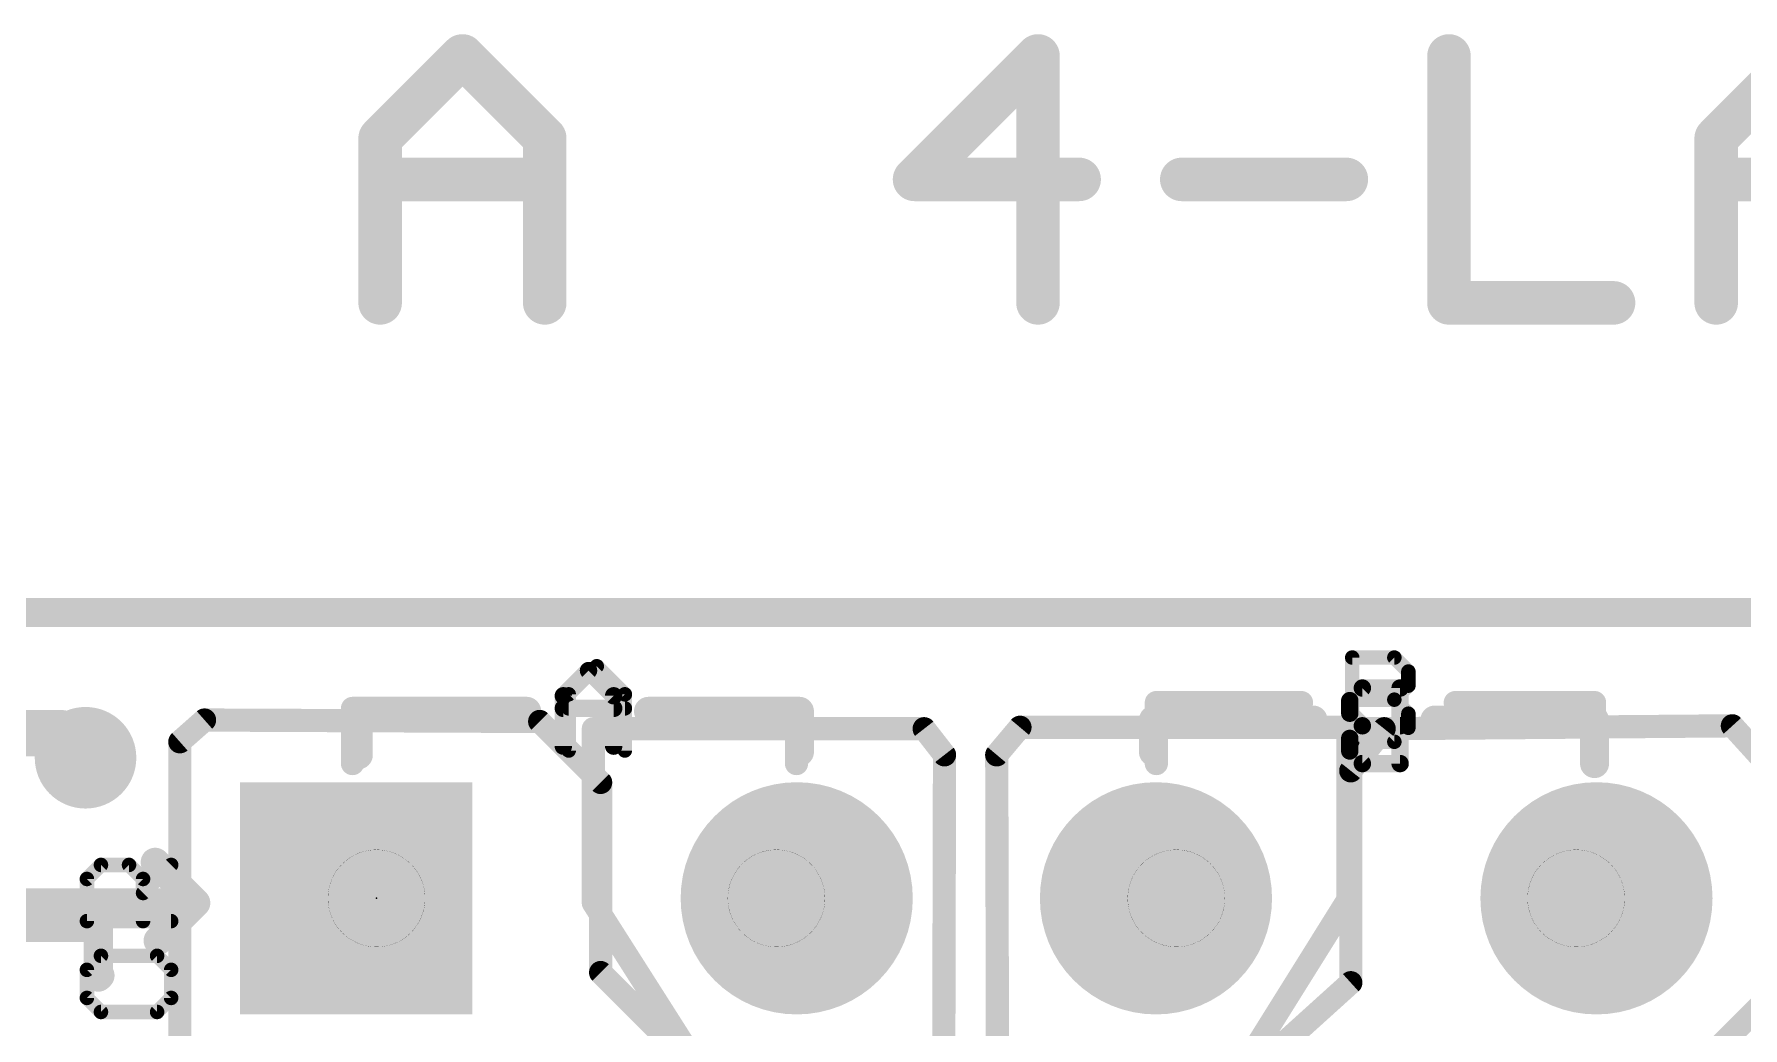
# Model space of a CAD drawing. Extents: x -11.8 to 66.2, y -19.6 to 35.5.
# Drawn here: x 8.31 to 23.27, y 26.85 to 35.54 of the extents above; entities that cross this region are included whole.
import ezdxf

# ---------------------------------------------------------------- set-up
doc = ezdxf.new("R2010")
doc.units = 0
for name, color, linetype in [('1', 12, 'CONTINUOUS'), ('16', 132, 'CONTINUOUS'), ('17', 110, 'CONTINUOUS'), ('18', 110, 'CONTINUOUS'), ('20', 53, 'CONTINUOUS'), ('21', 41, 'CONTINUOUS'), ('22', 40, 'CONTINUOUS'), ('23', 53, 'CONTINUOUS'), ('51', 53, 'CONTINUOUS')]:
    doc.layers.add(name, color=color, linetype=linetype)

# ---------------------------------------------------------------- blocks, each defined once
blk = doc.blocks.new('SQUAREP')
blk.add_solid([(-0.5, -0.5), (0.5, -0.5), (-0.5, 0.5), (0.5, 0.5)])
blk = doc.blocks.new('ROUNDP')
at = {"const_width": 0.5}
blk.add_lwpolyline([(0, -0.25, 1), (0, 0.25, 1), (0, -0.25)], format="xyb", dxfattribs=at)
blk = doc.blocks.new('ROUNDV')
at = {"const_width": 0.5}
blk.add_lwpolyline([(0, -0.25, 1), (0, 0.25, 1), (0, -0.25)], format="xyb", dxfattribs=at)

msp = doc.modelspace()

# ---------------------------------------------------------------- linework, layer by layer
at = {"layer": '1'}
for points, const_width in [([(0, 30.48), (36.83, 30.48)], 0.254), ([(7.493, 29.425), (8.548, 29.425)], 0.4064), ([(8.548, 29.425), (8.763, 29.21)], 0.4064), ([(16.1036, 29.464), (13.208, 29.464)], 0.2032), ([(13.208, 29.464), (13.208, 27.94)], 0.2032), ([(16.2814, 29.2354), (16.1036, 29.464)], 0.2032), ([(16.7386, 29.2354), (16.9418, 29.4767)], 0.2032), ([(16.9418, 29.4767), (19.812, 29.4767)], 0.2032), ([(19.812, 29.4767), (19.812, 27.9654)], 0.2032), ([(8.763, 29.21), (8.763, 29.083)], 0.4064), ([(16.256, 18.5928), (16.2814, 29.2354)], 0.2032), ([(16.764, 18.5928), (16.7386, 29.2354)], 0.2032), ([(13.208, 27.94), (14.097, 26.543)], 0.2032), ([(19.812, 27.9654), (18.923, 26.543)], 0.2032), ([(7.493, 27.725), (8.875, 27.725)], 0.254), ([(8.875, 27.725), (8.875, 27.29)], 0.254), ([(8.875, 27.29), (8.89, 27.305)], 0.254)]:
    msp.add_lwpolyline(points, dxfattribs=dict(at, const_width=const_width))
for points, const_width in [([(8.6198, 29.4968, 1), (8.4762, 29.3532)], 0.2032), ([(8.548, 29.3234, 1), (8.548, 29.5266)], 0.2032), ([(13.208, 29.5148, 1), (13.208, 29.4132)], 0.1016), ([(13.2588, 29.464, 1), (13.1572, 29.464)], 0.1016), ([(16.1437, 29.4952, 1), (16.0635, 29.4328)], 0.1016), ([(16.1036, 29.4132, 1), (16.1036, 29.5148)], 0.1016), ([(16.9418, 29.5275, 1), (16.9418, 29.4259)], 0.1016), ([(16.9807, 29.444, 1), (16.9029, 29.5094)], 0.1016), ([(19.8628, 29.4767, 1), (19.7612, 29.4767)], 0.1016), ([(19.812, 29.4259, 1), (19.812, 29.5275)], 0.1016), ([(8.8646, 29.21, 1), (8.6614, 29.21)], 0.2032), ([(8.6912, 29.1382, 1), (8.8348, 29.2818)], 0.2032), ([(16.3322, 29.2353, 1), (16.2306, 29.2355)], 0.1016), ([(16.2413, 29.2042, 1), (16.3215, 29.2666)], 0.1016), ([(16.7894, 29.2355, 1), (16.6878, 29.2353)], 0.1016), ([(16.6997, 29.2681, 1), (16.7775, 29.2027)], 0.1016), ([(8.6614, 29.083, 1), (8.8646, 29.083)], 0.2032), ([(13.2509, 27.9673, 1), (13.1651, 27.9127)], 0.1016), ([(13.1572, 27.94, 1), (13.2588, 27.94)], 0.1016), ([(19.7612, 27.9654, 1), (19.8628, 27.9654)], 0.1016), ([(19.8551, 27.9385, 1), (19.7689, 27.9923)], 0.1016), ([(8.9385, 27.725, 1), (8.8115, 27.725)], 0.127), ([(8.875, 27.6615, 1), (8.875, 27.7885)], 0.127), ([(8.8301, 27.3349, 1), (8.9199, 27.2451)], 0.127), ([(8.9349, 27.2601, 1), (8.8451, 27.3499)], 0.127), ([(8.8115, 27.29, 1), (8.9385, 27.29)], 0.127)]:
    msp.add_lwpolyline(points, format="xyb", dxfattribs=dict(at, const_width=const_width))
at = {"layer": '16'}
for points, const_width in [([(0, 30.48), (36.83, 30.48)], 0.254), ([(9.8044, 29.5402), (9.5885, 29.3497)], 0.2032), ([(12.7381, 29.5275), (9.8044, 29.5402)], 0.2032), ([(13.2715, 28.9941), (12.7381, 29.5275)], 0.2032), ([(20.1295, 29.464), (19.8374, 29.0957)], 0.2032), ([(23.1775, 29.4894), (20.1295, 29.464)], 0.2032), ([(23.4315, 29.21), (23.1775, 29.4894)], 0.2032), ([(9.5885, 29.3497), (9.5885, 23.1775)], 0.2032), ([(19.8374, 29.0957), (19.8374, 27.2415)], 0.2032), ([(13.2715, 27.3304), (13.2715, 28.9941)], 0.2032), ([(13.97, 26.6319), (13.2715, 27.3304)], 0.2032), ([(19.8374, 27.2415), (19.05, 26.5303)], 0.2032), ([(22.7965, 26.416), (23.4315, 27.051)], 0.2032)]:
    msp.add_lwpolyline(points, dxfattribs=dict(at, const_width=const_width))
at = {"layer": '16', "const_width": 0.1016}
for points in [[(9.8046, 29.591, 1), (9.8042, 29.4894)], [(9.838, 29.5021, 1), (9.7708, 29.5783)], [(12.774, 29.5634, 1), (12.7022, 29.4916)], [(12.7379, 29.4767, 1), (12.7383, 29.5783)], [(20.1291, 29.5148, 1), (20.1299, 29.4132)], [(20.1693, 29.4324, 1), (20.0897, 29.4956)], [(23.2151, 29.5236, 1), (23.1399, 29.4552)], [(23.1779, 29.4386, 1), (23.1771, 29.5402)], [(9.6393, 29.3497, 1), (9.5377, 29.3497)], [(9.5549, 29.3878, 1), (9.6221, 29.3116)], [(19.8882, 29.0957, 1), (19.7866, 29.0957)], [(19.7976, 29.1273, 1), (19.8772, 29.0641)], [(13.3223, 28.9941, 1), (13.2207, 28.9941)], [(13.2356, 28.9582, 1), (13.3074, 29.03)], [(13.3074, 27.3663, 1), (13.2356, 27.2945)], [(13.2207, 27.3304, 1), (13.3223, 27.3304)], [(19.7866, 27.2415, 1), (19.8882, 27.2415)], [(19.8715, 27.2038, 1), (19.8033, 27.2792)]]:
    msp.add_lwpolyline(points, format="xyb", dxfattribs=at)
at = {"layer": '20', "const_width": 0.254}
msp.add_lwpolyline([(0, 30.48), (36.83, 30.48)], dxfattribs=at)
at = {"layer": '21'}
for points, const_width in [([(36.83, 30.48), (0, 30.48)], 0.254), ([(12.9921, 29.765), (13.2378, 30.0107)], 0.127), ([(13.2378, 30.0107), (13.4836, 29.765)], 0.127), ([(19.8501, 29.3497), (19.8501, 30.0869)], 0.127), ([(19.8501, 30.0869), (20.2187, 30.0869)], 0.127), ([(20.2187, 30.0869), (20.3416, 29.9641)], 0.127), ([(20.3416, 29.9641), (20.3416, 29.8412)], 0.127), ([(12.9921, 29.2735), (12.9921, 29.765)], 0.127), ([(13.4836, 29.765), (13.4836, 29.2735)], 0.127), ([(19.4056, 29.6926), (18.1356, 29.6926)], 0.2032), ([(18.1356, 29.6926), (18.1356, 29.1592)], 0.2032), ([(19.8501, 29.7183), (20.2187, 29.7183)], 0.127), ([(20.3416, 29.8412), (20.2187, 29.7183)], 0.127), ([(20.2187, 29.7183), (20.3416, 29.5954)], 0.127), ([(21.971, 29.6926), (20.7518, 29.6926)], 0.2032), ([(21.971, 29.6926), (21.971, 29.1338)], 0.2032), ([(11.0998, 29.6418), (12.573, 29.6418)], 0.2032), ([(11.0998, 29.6418), (11.0998, 29.1592)], 0.2032), ([(12.9921, 29.6421), (13.4836, 29.6421)], 0.127), ([(14.986, 29.6418), (13.8684, 29.6418)], 0.2032), ([(14.986, 29.6418), (14.986, 29.1592)], 0.2032), ([(20.3416, 29.5954), (20.3416, 29.4726)], 0.127), ([(20.3416, 29.4726), (20.2187, 29.3497)], 0.127), ([(20.2187, 29.3497), (19.8501, 29.3497)], 0.127), ([(8.7751, 28.1493), (8.8979, 28.2721)], 0.127), ([(8.8979, 28.2721), (9.1437, 28.2721)], 0.127), ([(9.1437, 28.2721), (9.2666, 28.1493)], 0.127), ([(9.2666, 28.0264), (9.5123, 28.2721)], 0.127), ([(8.7751, 27.7807), (8.7751, 28.1493)], 0.127), ([(9.2666, 28.1493), (9.2666, 27.7807)], 0.127), ([(9.5123, 27.7807), (8.7751, 27.7807)], 0.127), ([(8.8979, 27.477), (8.7751, 27.3541)], 0.127), ([(9.3894, 27.477), (8.8979, 27.477)], 0.127), ([(9.5123, 27.3541), (9.3894, 27.477)], 0.127), ([(8.7751, 27.3541), (8.7751, 27.1083)], 0.127), ([(9.5123, 27.1083), (9.5123, 27.3541)], 0.127), ([(8.7751, 27.1083), (8.8979, 26.9855)], 0.127), ([(9.3894, 26.9855), (9.5123, 27.1083)], 0.127), ([(8.8979, 26.9855), (9.3894, 26.9855)], 0.127)]:
    msp.add_lwpolyline(points, dxfattribs=dict(at, const_width=const_width))
for points, const_width in [([(13.2603, 30.0332, 1), (13.2154, 29.9883)], 0.0635), ([(13.2603, 29.9883, 1), (13.2154, 30.0332)], 0.0635), ([(19.8501, 30.1187, 1), (19.8501, 30.0552)], 0.0635), ([(19.8819, 30.0869, 1), (19.8184, 30.0869)], 0.0635), ([(20.2412, 30.1094, 1), (20.1963, 30.0645)], 0.0635), ([(20.2187, 30.0552, 1), (20.2187, 30.1187)], 0.0635), ([(20.3733, 29.9641, 1), (20.3098, 29.9641)], 0.0635), ([(20.3191, 29.9416, 1), (20.364, 29.9865)], 0.0635), ([(13.0239, 29.765, 1), (12.9604, 29.765)], 0.0635), ([(12.9696, 29.7874, 1), (13.0146, 29.7425)], 0.0635), ([(13.5153, 29.765, 1), (13.4518, 29.765)], 0.0635), ([(13.4611, 29.7425, 1), (13.506, 29.7874)], 0.0635), ([(18.1356, 29.7434, 1), (18.1356, 29.6418)], 0.1016), ([(18.1864, 29.6926, 1), (18.0848, 29.6926)], 0.1016), ([(19.4056, 29.6418, 1), (19.4056, 29.7434)], 0.1016), ([(19.8501, 29.7501, 1), (19.8501, 29.6866)], 0.0635), ([(20.2412, 29.7408, 1), (20.1963, 29.6959)], 0.0635), ([(20.1963, 29.7408, 1), (20.2412, 29.6959)], 0.0635), ([(20.2187, 29.6866, 1), (20.2187, 29.7501)], 0.0635), ([(20.3098, 29.8412, 1), (20.3733, 29.8412)], 0.0635), ([(20.364, 29.8187, 1), (20.3191, 29.8636)], 0.0635), ([(20.7518, 29.7434, 1), (20.7518, 29.6418)], 0.1016), ([(22.0218, 29.6926, 1), (21.9202, 29.6926)], 0.1016), ([(21.971, 29.6418, 1), (21.971, 29.7434)], 0.1016), ([(11.0998, 29.6926, 1), (11.0998, 29.591)], 0.1016), ([(11.1506, 29.6418, 1), (11.049, 29.6418)], 0.1016), ([(12.573, 29.591, 1), (12.573, 29.6926)], 0.1016), ([(12.9921, 29.6739, 1), (12.9921, 29.6104)], 0.0635), ([(13.4836, 29.6104, 1), (13.4836, 29.6739)], 0.0635), ([(13.8684, 29.6926, 1), (13.8684, 29.591)], 0.1016), ([(15.0368, 29.6418, 1), (14.9352, 29.6418)], 0.1016), ([(14.986, 29.591, 1), (14.986, 29.6926)], 0.1016), ([(20.3733, 29.5954, 1), (20.3098, 29.5954)], 0.0635), ([(20.3191, 29.573, 1), (20.364, 29.6179)], 0.0635), ([(20.3098, 29.4726, 1), (20.3733, 29.4726)], 0.0635), ([(20.364, 29.4501, 1), (20.3191, 29.495)], 0.0635), ([(19.8501, 29.3815, 1), (19.8501, 29.318)], 0.0635), ([(19.8184, 29.3497, 1), (19.8819, 29.3497)], 0.0635), ([(20.1963, 29.3722, 1), (20.2412, 29.3272)], 0.0635), ([(20.2187, 29.318, 1), (20.2187, 29.3815)], 0.0635), ([(11.049, 29.1592, 1), (11.1506, 29.1592)], 0.1016), ([(12.9604, 29.2735, 1), (13.0239, 29.2735)], 0.0635), ([(13.4518, 29.2735, 1), (13.5153, 29.2735)], 0.0635), ([(14.9352, 29.1592, 1), (15.0368, 29.1592)], 0.1016), ([(18.0848, 29.1592, 1), (18.1864, 29.1592)], 0.1016), ([(21.9202, 29.1338, 1), (22.0218, 29.1338)], 0.1016), ([(8.8979, 28.3039, 1), (8.8979, 28.2404)], 0.0635), ([(8.9204, 28.2497, 1), (8.8755, 28.2946)], 0.0635), ([(9.1661, 28.2946, 1), (9.1212, 28.2497)], 0.0635), ([(9.1437, 28.2404, 1), (9.1437, 28.3039)], 0.0635), ([(9.5348, 28.2497, 1), (9.4898, 28.2946)], 0.0635), ([(8.8068, 28.1493, 1), (8.7433, 28.1493)], 0.0635), ([(8.7526, 28.1717, 1), (8.7975, 28.1268)], 0.0635), ([(9.2983, 28.1493, 1), (9.2348, 28.1493)], 0.0635), ([(9.2441, 28.1268, 1), (9.289, 28.1717)], 0.0635), ([(9.2441, 28.0489, 1), (9.289, 28.004)], 0.0635), ([(8.7751, 27.8124, 1), (8.7751, 27.7489)], 0.0635), ([(9.5123, 27.7489, 1), (9.5123, 27.8124)], 0.0635), ([(8.7433, 27.7807, 1), (8.8068, 27.7807)], 0.0635), ([(9.2348, 27.7807, 1), (9.2983, 27.7807)], 0.0635), ([(8.8979, 27.5087, 1), (8.8979, 27.4452)], 0.0635), ([(8.9204, 27.4545, 1), (8.8755, 27.4994)], 0.0635), ([(9.4119, 27.4994, 1), (9.367, 27.4545)], 0.0635), ([(9.3894, 27.4452, 1), (9.3894, 27.5087)], 0.0635), ([(8.8068, 27.3541, 1), (8.7433, 27.3541)], 0.0635), ([(8.7526, 27.3765, 1), (8.7975, 27.3316)], 0.0635), ([(9.5441, 27.3541, 1), (9.4805, 27.3541)], 0.0635), ([(9.4898, 27.3316, 1), (9.5348, 27.3765)], 0.0635), ([(8.7433, 27.1083, 1), (8.8068, 27.1083)], 0.0635), ([(8.7975, 27.1308, 1), (8.7526, 27.0859)], 0.0635), ([(9.4805, 27.1083, 1), (9.5441, 27.1083)], 0.0635), ([(9.5348, 27.0859, 1), (9.4898, 27.1308)], 0.0635), ([(8.8979, 27.0172, 1), (8.8979, 26.9537)], 0.0635), ([(8.8755, 26.963, 1), (8.9204, 27.0079)], 0.0635), ([(9.367, 27.0079, 1), (9.4119, 26.963)], 0.0635), ([(9.3894, 26.9537, 1), (9.3894, 27.0172)], 0.0635)]:
    msp.add_lwpolyline(points, format="xyb", dxfattribs=dict(at, const_width=const_width))
at = {"layer": '22'}
for points, const_width in [([(36.83, 30.48), (0, 30.48)], 0.254), ([(13.1655, 29.9726), (12.9452, 29.7522)], 0.1524), ([(13.3858, 29.7522), (13.1655, 29.9726)], 0.1524), ([(12.9452, 29.7522), (12.9452, 29.3116)], 0.1524), ([(13.3858, 29.3116), (13.3858, 29.7522)], 0.1524), ([(19.9387, 29.8202), (19.8286, 29.71)], 0.1524), ([(19.8286, 29.71), (19.8286, 29.5998)], 0.1524), ([(20.2692, 29.8202), (19.9387, 29.8202)], 0.1524), ([(20.2692, 29.1592), (20.2692, 29.8202)], 0.1524), ([(12.6238, 29.6164), (11.1506, 29.6164)], 0.254), ([(11.1506, 29.6164), (11.1506, 29.2354)], 0.254), ([(13.3858, 29.6421), (12.9452, 29.6421)], 0.1524), ([(13.6906, 29.6164), (15.0114, 29.6164)], 0.254), ([(15.0114, 29.6164), (15.0114, 29.2608)], 0.254), ([(19.5072, 29.5402), (18.1102, 29.5402)], 0.254), ([(18.1102, 29.5402), (18.1102, 29.2608)], 0.254), ([(19.8286, 29.5998), (19.9387, 29.4897)], 0.1524), ([(20.574, 29.5402), (21.971, 29.5402)], 0.254), ([(21.971, 29.5402), (21.971, 29.1592)], 0.254), ([(19.9387, 29.4897), (19.8286, 29.3795)], 0.1524), ([(20.2692, 29.4897), (19.9387, 29.4897)], 0.1524), ([(19.8286, 29.3795), (19.8286, 29.2694)], 0.1524), ([(19.8286, 29.2694), (19.9387, 29.1592)], 0.1524), ([(19.9387, 29.1592), (20.2692, 29.1592)], 0.1524), ([(9.7282, 27.94), (9.3726, 28.2956)], 0.254), ([(8.1534, 27.94), (9.7282, 27.94)], 0.254), ([(9.7282, 27.94), (9.398, 27.6098)], 0.254)]:
    msp.add_lwpolyline(points, dxfattribs=dict(at, const_width=const_width))
for points, const_width in [([(13.1924, 29.9995, 1), (13.1385, 29.9456)], 0.0762), ([(13.1924, 29.9456, 1), (13.1385, 29.9995)], 0.0762), ([(12.9182, 29.7792, 1), (12.9721, 29.7253)], 0.0762), ([(12.9833, 29.7522, 1), (12.9071, 29.7522)], 0.0762), ([(13.4239, 29.7522, 1), (13.3477, 29.7522)], 0.0762), ([(13.3589, 29.7253, 1), (13.4127, 29.7792)], 0.0762), ([(19.8667, 29.71, 1), (19.7905, 29.71)], 0.0762), ([(19.8016, 29.7369, 1), (19.8555, 29.6831)], 0.0762), ([(19.9387, 29.8583, 1), (19.9387, 29.7821)], 0.0762), ([(19.9657, 29.7932, 1), (19.9118, 29.8471)], 0.0762), ([(20.3073, 29.8202, 1), (20.2311, 29.8202)], 0.0762), ([(20.2692, 29.7821, 1), (20.2692, 29.8583)], 0.0762), ([(11.1506, 29.6799, 1), (11.1506, 29.5529)], 0.127), ([(11.2141, 29.6164, 1), (11.0871, 29.6164)], 0.127), ([(12.6238, 29.5529, 1), (12.6238, 29.6799)], 0.127), ([(12.9452, 29.6802, 1), (12.9452, 29.604)], 0.0762), ([(13.3858, 29.604, 1), (13.3858, 29.6802)], 0.0762), ([(13.6906, 29.6799, 1), (13.6906, 29.5529)], 0.127), ([(15.0749, 29.6164, 1), (14.9479, 29.6164)], 0.127), ([(15.0114, 29.5529, 1), (15.0114, 29.6799)], 0.127), ([(18.1102, 29.6037, 1), (18.1102, 29.4767)], 0.127), ([(18.1737, 29.5402, 1), (18.0467, 29.5402)], 0.127), ([(19.5072, 29.4767, 1), (19.5072, 29.6037)], 0.127), ([(19.8555, 29.6268, 1), (19.8016, 29.5729)], 0.0762), ([(19.7905, 29.5998, 1), (19.8667, 29.5998)], 0.0762), ([(20.574, 29.6037, 1), (20.574, 29.4767)], 0.127), ([(22.0345, 29.5402, 1), (21.9075, 29.5402)], 0.127), ([(21.971, 29.4767, 1), (21.971, 29.6037)], 0.127), ([(19.9387, 29.5278, 1), (19.9387, 29.4516)], 0.0762), ([(19.9657, 29.4627, 1), (19.9118, 29.5166)], 0.0762), ([(19.9118, 29.4627, 1), (19.9657, 29.5166)], 0.0762), ([(20.2692, 29.4516, 1), (20.2692, 29.5278)], 0.0762), ([(12.9071, 29.3116, 1), (12.9833, 29.3116)], 0.0762), ([(13.3477, 29.3116, 1), (13.4239, 29.3116)], 0.0762), ([(14.9479, 29.2608, 1), (15.0749, 29.2608)], 0.127), ([(18.0467, 29.2608, 1), (18.1737, 29.2608)], 0.127), ([(19.8016, 29.4065, 1), (19.8555, 29.3526)], 0.0762), ([(19.8555, 29.2963, 1), (19.8016, 29.2424)], 0.0762), ([(19.8667, 29.3795, 1), (19.7905, 29.3795)], 0.0762), ([(11.0871, 29.2354, 1), (11.2141, 29.2354)], 0.127), ([(19.7905, 29.2694, 1), (19.8667, 29.2694)], 0.0762), ([(19.9387, 29.1973, 1), (19.9387, 29.1211)], 0.0762), ([(19.9118, 29.1323, 1), (19.9657, 29.1861)], 0.0762), ([(20.2311, 29.1592, 1), (20.3073, 29.1592)], 0.0762), ([(20.2692, 29.1211, 1), (20.2692, 29.1973)], 0.0762), ([(21.9075, 29.1592, 1), (22.0345, 29.1592)], 0.127), ([(9.4175, 28.3405, 1), (9.3277, 28.2507)], 0.127), ([(9.7731, 27.8951, 1), (9.6833, 27.9849)], 0.127), ([(9.6833, 27.8951, 1), (9.7731, 27.9849)], 0.127), ([(9.7282, 27.8765, 1), (9.7282, 28.0035)], 0.127), ([(9.3531, 27.6547, 1), (9.4429, 27.5649)], 0.127)]:
    msp.add_lwpolyline(points, format="xyb", dxfattribs=dict(at, const_width=const_width))
at = {"layer": '23'}
msp.add_point((11.31, 27.98), dxfattribs=at)
at = {"layer": '51', "const_width": 0.381}
for points in [[(11.3417, 34.6311), (12.062, 35.3513)], [(12.062, 35.3513), (12.7822, 34.6311)], [(17.0997, 35.3513), (16.0193, 34.2709)], [(17.0997, 33.1905), (17.0997, 35.3513)], [(20.6969, 35.3513), (20.6969, 33.1905)], [(23.0357, 34.6311), (23.7559, 35.3513)], [(11.3417, 33.1905), (11.3417, 34.6311)], [(12.7822, 34.6311), (12.7822, 33.1905)], [(23.0357, 33.1905), (23.0357, 34.6311)], [(11.3417, 34.2709), (12.7822, 34.2709)], [(16.0193, 34.2709), (17.4598, 34.2709)], [(18.3581, 34.2709), (19.7986, 34.2709)], [(23.0357, 34.2709), (24.4762, 34.2709)], [(20.6969, 33.1905), (22.1374, 33.1905)]]:
    msp.add_lwpolyline(points, dxfattribs=at)
at = {"layer": '51'}
for points, const_width in [([(12.1293, 35.4187, 1), (11.9946, 35.284)], 0.1905), ([(12.1293, 35.284, 1), (11.9946, 35.4187)], 0.1905), ([(17.1949, 35.3513, 1), (17.0044, 35.3513)], 0.1905), ([(17.167, 35.284, 1), (17.0323, 35.4187)], 0.1905), ([(20.7921, 35.3513, 1), (20.6016, 35.3513)], 0.1905), ([(11.4369, 34.6311, 1), (11.2464, 34.6311)], 0.1905), ([(11.2743, 34.6984, 1), (11.409, 34.5637)], 0.1905), ([(12.8775, 34.6311, 1), (12.687, 34.6311)], 0.1905), ([(12.7149, 34.5637, 1), (12.8496, 34.6984)], 0.1905), ([(23.1309, 34.6311, 1), (22.9404, 34.6311)], 0.1905), ([(22.9683, 34.6984, 1), (23.103, 34.5637)], 0.1905), ([(11.3417, 34.3662, 1), (11.3417, 34.1757)], 0.1905), ([(12.7822, 34.1757, 1), (12.7822, 34.3662)], 0.1905), ([(16.0193, 34.3662, 1), (16.0193, 34.1757)], 0.1905), ([(15.9519, 34.3383, 1), (16.0866, 34.2036)], 0.1905), ([(17.4598, 34.1757, 1), (17.4598, 34.3662)], 0.1905), ([(18.3581, 34.3662, 1), (18.3581, 34.1757)], 0.1905), ([(19.7986, 34.1757, 1), (19.7986, 34.3662)], 0.1905), ([(23.0357, 34.3662, 1), (23.0357, 34.1757)], 0.1905), ([(20.6969, 33.2858, 1), (20.6969, 33.0953)], 0.1905), ([(22.1374, 33.0953, 1), (22.1374, 33.2858)], 0.1905), ([(11.2464, 33.1905, 1), (11.4369, 33.1905)], 0.1905), ([(12.687, 33.1905, 1), (12.8775, 33.1905)], 0.1905), ([(17.0044, 33.1905, 1), (17.1949, 33.1905)], 0.1905), ([(20.6016, 33.1905, 1), (20.7921, 33.1905)], 0.1905), ([(22.9404, 33.1905, 1), (23.1309, 33.1905)], 0.1905), ([(11.31, 27.555, 1), (11.31, 28.405, 1), (11.31, 27.555)], 0.001), ([(14.81, 27.555, 1), (14.81, 28.405, 1), (14.81, 27.555)], 0.001), ([(18.31, 27.555, 1), (18.31, 28.405, 1), (18.31, 27.555)], 0.001), ([(21.81, 27.555, 1), (21.81, 28.405, 1), (21.81, 27.555)], 0.001)]:
    msp.add_lwpolyline(points, format="xyb", dxfattribs=dict(at, const_width=const_width))

# ---------------------------------------------------------------- block references
at = {"layer": '17', "xscale": 2.032, "yscale": 2.032}
for name, p in [('SQUAREP', (11.1322, 27.98)), ('SQUAREP', (11.1322, 27.98)), ('ROUNDP', (14.9878, 27.98)), ('ROUNDP', (14.9878, 27.98)), ('ROUNDP', (18.1322, 27.98)), ('ROUNDP', (18.1322, 27.98)), ('ROUNDP', (21.9878, 27.98)), ('ROUNDP', (21.9878, 27.98))]:
    msp.add_blockref(name, p, dxfattribs=at)
at = {"layer": '18', "xscale": 0.889, "yscale": 0.889}
msp.add_blockref('ROUNDV', (8.763, 29.21), dxfattribs=at)
msp.add_blockref('ROUNDV', (8.763, 29.21), dxfattribs=at)

doc.saveas('drawing.dxf')
